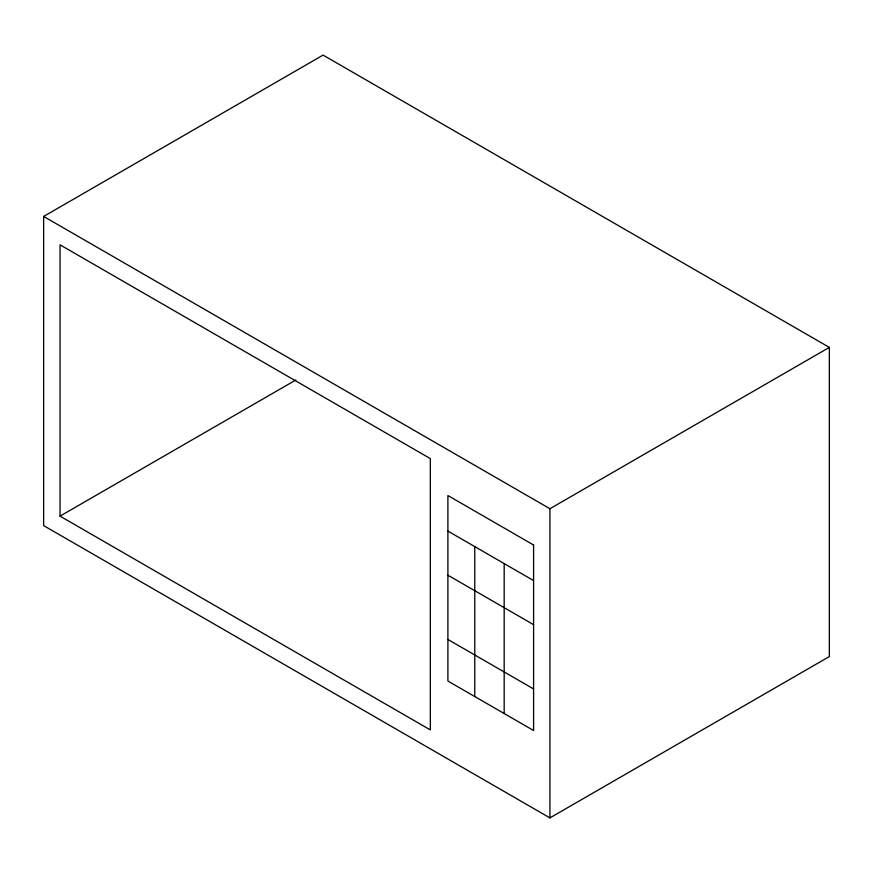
<?xml version="1.0" encoding="UTF-8"?>
<svg xmlns="http://www.w3.org/2000/svg" width="873" height="873" viewBox="0 0 873 873"><rect width="100%" height="100%" fill="white"/><g stroke="black" fill="none" stroke-linecap="round" stroke-linejoin="round"><path stroke-width="1.31" d="M43.65 216.439L323.075 55.108L829.35 347.399L829.35 656.561L549.925 817.892L43.65 525.601L43.65 216.439L549.925 508.73L829.35 347.399M60.041 516.129L430.334 729.915L430.334 458.609L60.041 244.822L60.041 516.129L295.849 379.984M447.904 531.1L533.589 580.567M447.904 575.198L533.589 624.653M447.904 639.473L533.589 688.939M549.925 508.73L549.925 817.892M504.179 563.587L504.179 713.525M474.77 546.607L474.77 696.545M533.589 545.003L447.904 495.537L447.904 681.038L533.589 730.505L533.589 545.003"/></g></svg>
